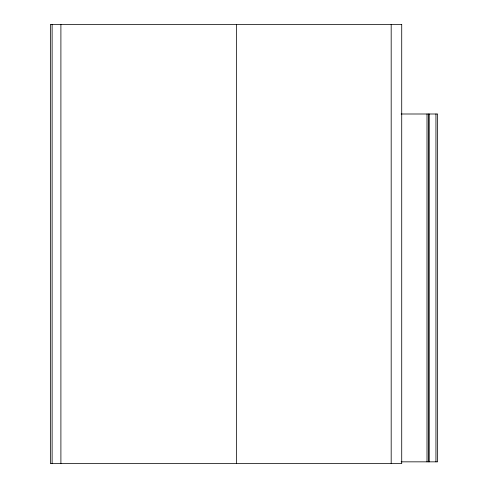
<?xml version="1.0" encoding="UTF-8"?>
<svg xmlns="http://www.w3.org/2000/svg" width="488" height="488" viewBox="0 0 488 488"><rect width="100%" height="100%" fill="white"/><g stroke="black" fill="none" stroke-linecap="round" stroke-linejoin="round"><path stroke-width="0.73" d="M401.124 113.997L437.638 113.997L437.638 461.843L401.124 461.843M435.943 113.997L435.943 461.843M429.153 113.997L429.153 461.843M428.702 113.997L428.702 461.843M427.006 113.997L427.006 461.843M391.181 24.4L391.181 463.6M236.582 24.4L236.582 463.6M60.902 24.4L60.902 463.6M52.118 24.4L52.118 463.6M401.722 24.4L50.362 24.4L50.362 463.6L401.722 463.6L401.722 24.4"/></g></svg>
